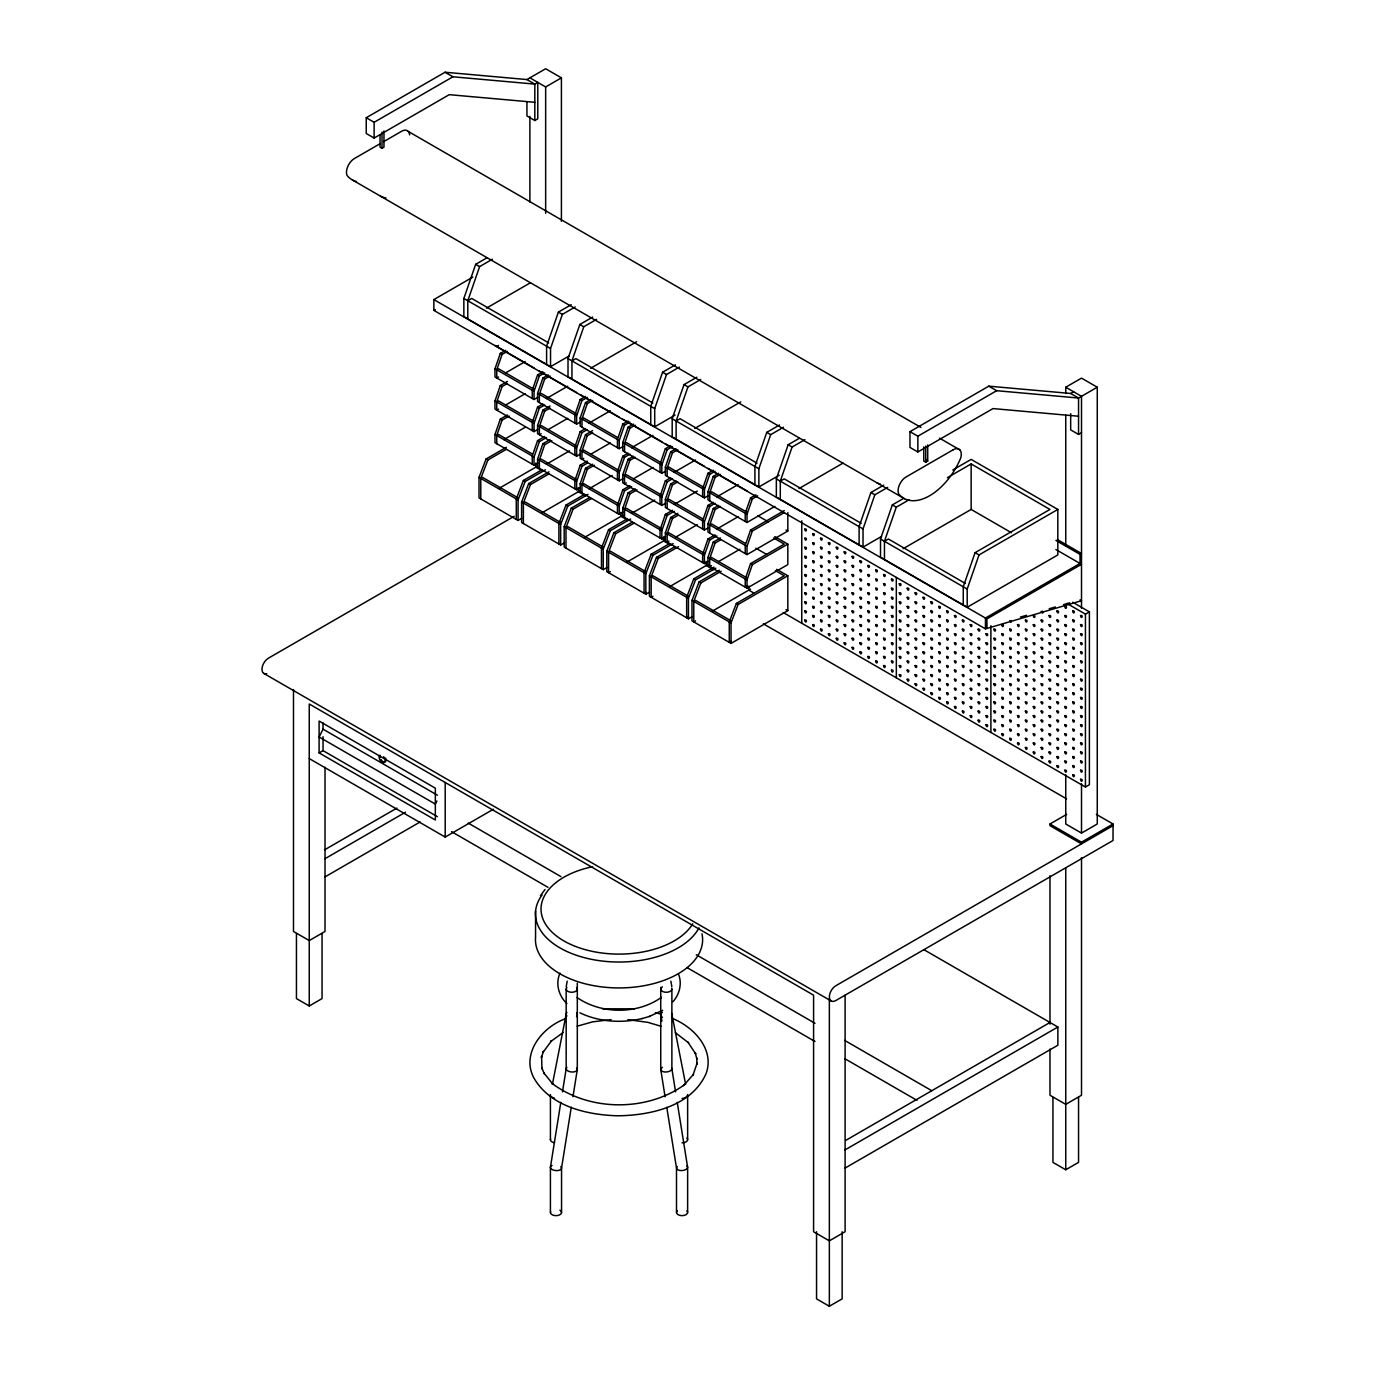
<?xml version="1.0" encoding="UTF-8"?>
<svg xmlns="http://www.w3.org/2000/svg" width="1375" height="1375" viewBox="0 0 1375 1375"><rect width="100%" height="100%" fill="white"/><g stroke="black" fill="none" stroke-linecap="round" stroke-linejoin="round"><path stroke-width="1.5" d="M566.191 986.717L567.205 981.131M560.811 1102.355L550.413 1167.358L550.413 1212.441M562.478 1091.87L566.173 1068.788L566.173 989.072M571.278 1107.236L561.55 1168.062L561.55 1212.441M572.962 1096.752L577.311 1069.492L577.311 983.159M552.423 1084.256L566.173 1014.2M560.003 973.139C555.259 983.383 558.645 996.016 566.878 1003.458M569.027 356.022L550.533 366.695L463.856 316.645L463.856 298.461L475.664 264.327L486.664 257.984M467.792 318.931L467.792 300.73L479.617 266.613L492.388 259.222M537.745 397.375L534.033 399.523L494.983 376.973L494.983 368.775L500.311 353.409L505.639 350.333M498.541 376.973L496.753 378.005L496.753 369.806L502.081 354.423L507.409 351.364M537.745 429.516L534.033 431.647L494.983 409.114L494.983 400.916L500.311 385.533L507.409 381.442M498.541 409.114L496.753 410.128L496.753 401.93L502.081 386.564L507.409 383.488M537.745 463.083L534.033 465.214L494.983 442.681L494.983 434.483L500.311 419.117L507.409 415.009M496.753 443.695L496.753 435.497L502.081 420.131L509.18 416.041M571.192 304.717L558.405 312.108L546.597 346.225L546.597 364.427M532.263 398.492L532.263 390.294L537.573 374.928L542.902 371.852M534.033 399.523L534.033 391.325L539.361 375.942L544.672 372.866M550.533 366.695L550.533 348.494L562.358 314.377L575.18 306.969M580.336 421.97L576.623 424.102L537.573 401.569L537.573 393.37L542.902 378.005L548.23 374.928M539.361 402.583L539.361 394.384L544.672 379.019L550 375.942M542.902 403.992L537.573 407.052L532.263 422.434L532.263 430.633L534.033 429.602M534.033 431.647L534.033 423.448L539.361 408.083L544.672 405.006M580.336 454.094L576.623 456.242L537.573 433.692L537.573 425.511L542.902 410.128L550 406.038M541.131 433.692L539.361 434.723L539.361 426.525L544.672 411.159L550 408.083M544.672 436.528L537.573 440.619L532.263 456.002L532.263 464.2M675.039 415.095L654.706 426.834L568.013 376.802L568.013 358.6L579.837 324.466L592.659 317.058M534.033 465.214L534.033 457.016L539.361 441.65L546.459 437.559M580.336 487.678L576.623 489.809L537.573 467.277L537.573 459.078L542.902 443.695L550 439.605M571.948 379.07L571.948 360.869L583.773 326.752L596.561 319.361M539.361 468.291L539.361 460.092L544.672 444.727L551.788 440.619M574.853 423.087L574.853 414.889L580.181 399.523L585.509 396.447M576.623 424.102L576.623 415.903L581.952 400.537L587.28 397.461M622.927 446.566L619.214 448.697L580.181 426.164L580.181 417.966L585.509 402.583L590.82 399.523M581.952 427.178L581.952 418.98L587.28 403.614L592.608 400.537M585.509 428.57L580.181 431.647L574.853 447.012L574.853 455.211L576.623 454.197M576.623 456.242L576.623 448.044L581.952 432.678L587.28 429.602M622.927 478.689L619.214 480.837L580.181 458.287L580.181 450.089L585.509 434.723L592.608 430.633M583.722 458.287L581.952 459.319L581.952 451.12L587.28 435.755L592.608 432.678M587.28 461.123L580.181 465.214L574.853 480.597L574.853 488.795M576.623 489.809L576.623 481.611L581.952 466.245L587.28 463.169M622.927 512.256L619.214 514.405L580.181 491.855L580.181 483.656L585.509 468.291L592.608 464.2M581.952 492.886L581.952 484.688L587.28 469.322L594.378 465.214M628.1 421.042L622.772 424.102L617.444 439.484L617.444 447.683M619.214 448.697L619.214 440.498L624.542 425.133L629.87 422.056M665.534 471.144L661.822 473.292L622.772 450.742L622.772 442.561L628.1 427.178L633.428 424.102M624.542 451.773L624.542 443.575L629.87 428.209L635.198 425.133M628.1 453.166L622.772 456.242L617.444 471.608L617.444 479.806L619.214 478.792M619.214 480.837L619.214 472.639L624.542 457.273L629.87 454.197M665.534 503.284L661.822 505.433L622.772 482.883L622.772 474.684L628.1 459.319L633.428 456.242M626.33 482.883L624.542 483.914L624.542 475.716L629.87 460.35L635.198 457.273M675.366 364.856L662.578 372.247L650.753 406.364L650.753 424.566M629.87 485.719L622.772 489.809L617.444 505.175L617.444 513.373M619.214 514.405L619.214 506.206L624.542 490.841L631.641 486.733M654.706 426.834L654.706 408.633L666.514 374.516L679.353 367.108M665.534 536.852L661.822 539L622.772 516.45L622.772 508.252L628.1 492.886L635.198 488.795M624.542 517.481L624.542 509.283L629.87 493.917L636.969 489.809M779.212 475.234L758.862 486.973L672.186 436.941L672.186 418.739L684.011 384.605L696.833 377.214M670.691 445.62L665.362 448.697L660.052 464.062L660.052 472.261M676.122 439.209L676.122 421.008L687.947 386.891L700.717 379.5M661.822 473.292L661.822 465.094L667.15 449.728L672.461 446.652M708.125 495.739L704.412 497.887L665.362 475.337L665.362 467.139L670.691 451.773L676.019 448.697M667.15 476.369L667.15 468.17L672.461 452.805L677.789 449.728M670.691 477.761L665.362 480.837L660.052 496.203L660.052 504.402M661.822 505.433L661.822 497.234L667.15 481.852L672.461 478.792M708.125 527.88L704.412 530.028L665.362 507.478L665.362 499.28L670.691 483.914L676.019 480.837M667.15 508.509L667.15 500.311L672.461 484.928L677.789 481.852M672.461 510.297L665.362 514.405L660.052 529.77L660.052 537.969M661.822 539L661.822 530.802L667.15 515.436L674.248 511.328M708.125 561.447L704.412 563.595L665.362 541.045L665.362 532.847L670.691 517.481L677.789 513.373M668.92 541.045L667.15 542.077L667.15 533.878L672.461 518.495L677.789 515.436M713.281 470.216L707.97 473.292L702.642 488.658L702.642 496.856M704.412 497.887L704.412 489.689L709.741 474.323L715.069 471.247M774.847 506.412L747.003 522.483L707.97 499.933L707.97 491.734L713.281 476.369L718.609 473.292M709.741 500.964L709.741 492.766L715.069 477.4L720.38 474.323M713.281 502.356L707.97 505.433L702.642 520.798L702.642 528.997M704.412 530.028L704.412 521.83L709.741 506.447L715.069 503.37M787.823 512.6L787.823 531.042L747.003 554.606L707.97 532.073L707.97 523.875L713.281 508.509L718.609 505.433M709.741 533.088L709.741 524.889L715.069 509.523L720.38 506.447M715.069 534.892L707.97 539L702.642 554.366L702.642 562.564L704.412 561.533M704.412 563.595L704.412 555.397L709.741 540.014L716.839 535.923M774.812 536.611L787.823 544.122L787.823 564.609L747.003 588.173L707.97 565.641L707.97 557.442L713.281 542.077L720.38 537.969M711.511 565.641L709.741 566.655L709.741 558.473L715.069 543.091L720.38 540.014M779.522 424.995L766.752 432.386L754.927 466.503L754.927 484.705M758.862 486.973L758.862 468.772L770.688 434.655L783.509 427.247M755.889 494.811L750.561 497.887L745.233 513.253L745.233 521.452M747.003 522.483L747.003 514.284L752.331 498.902L757.659 495.842M784.283 510.555L750.561 530.028L745.233 545.394L745.233 553.592M747.003 554.606L747.003 546.408L752.331 531.042L784.283 512.6M881.53 536.439L863.036 547.112L776.342 497.08L776.342 478.878L788.167 444.744L799.167 438.402M773.627 537.969L784.283 544.122L750.561 563.595L745.233 578.961L745.233 587.159L747.003 586.128M780.295 499.348L780.295 481.147L792.103 447.03L804.891 439.656M747.003 588.173L747.003 579.992L752.331 564.609L787.823 544.122M883.695 485.152L870.908 492.525L859.1 526.642L859.1 544.844M863.036 547.112L863.036 528.928L874.844 494.794L887.683 487.386M952.806 469.975L971.145 459.405L1057.822 509.437L1057.822 554.933L967.192 607.252L880.516 557.219L880.516 539.017L892.341 504.9L903.323 498.541M884.452 559.487L884.452 541.286L896.277 507.169L909.064 499.795M947.409 477.658L971.145 463.942L1049.933 509.437L975.081 552.664L963.256 586.781L963.256 604.983M967.192 607.252L967.192 589.067L979.017 554.933L1057.822 509.437M521.727 518.323L518.066 520.438L479.016 497.887L479.016 477.4L486.114 458.958L506.361 447.27M480.786 498.919L480.786 478.431L487.884 459.972L506.309 449.333M516.278 519.406L516.278 498.919L523.377 480.477L541.819 469.838M518.066 520.438L518.066 499.95L525.164 481.491L545.411 469.803M564.317 542.919L560.656 545.033L521.606 522.483L521.606 501.995L528.705 483.553L548.952 471.866M523.377 523.514L523.377 503.009L530.475 484.567L548.917 473.928M558.886 544.002L558.886 523.514L565.984 505.072L584.409 494.433M560.656 545.033L560.656 524.528L567.755 506.086L588.002 494.398M606.908 567.514L603.247 569.628L564.197 547.078L564.197 526.591L571.295 508.148L589.703 497.509M565.984 548.109L565.984 527.605L573.083 509.163L591.508 498.523M601.477 568.597L601.477 548.109L608.575 529.65L627 519.011M603.247 569.628L603.247 549.123L610.345 530.681L630.592 518.994M649.516 592.092L645.837 594.206L606.805 571.673L606.805 551.169L613.903 532.727L632.311 522.105M610.345 571.673L608.575 572.688L608.575 552.2L615.673 533.758L634.098 523.119M645.837 592.161L644.067 593.192L644.067 572.688L651.166 554.245L669.608 543.606M645.837 594.206L645.837 573.719L652.936 555.277L673.183 543.589M692.106 616.688L688.445 618.802L649.395 596.269L649.395 575.764L656.494 557.322L674.902 546.7M652.936 596.269L651.166 597.283L651.166 576.795L658.264 558.353L678.545 546.648M688.445 616.756L686.658 617.788L686.658 597.283L693.773 578.841L714.038 567.136M688.445 618.802L688.445 598.314L695.544 579.872L715.791 568.184M776.669 569.336L787.823 575.764L787.823 610.603L731.036 643.397L691.986 620.864L691.986 600.359L699.084 581.917L719.331 570.23M695.544 620.864L693.773 621.878L693.773 601.391L700.872 582.948L721.136 571.244M731.036 641.352L729.266 642.366L729.266 621.878L736.364 603.436L784.283 575.764L775.414 570.642M731.036 643.397L731.036 622.909L738.134 604.467L787.823 575.764M323.039 722.941L323.039 729.18L319.103 736.983L435.342 804.083L436.906 800.972M540.461 895.658L544.998 889.505M672.977 1001.705C679.491 994.383 682.292 983.623 678.562 974.325M660.722 997.975L661.444 997.305C638.034 1014.2 601.906 1014.75 577.053 997.545M563.2 1032.487L550.756 1041.511L551.513 1040.789L542.953 1052.442L543.486 1051.394L541.406 1057.564L541.595 1056.361L541.973 1068.908L541.784 1067.705L544.242 1073.841L543.709 1072.792L552.973 1084.273L552.234 1083.569C590.15 1111.859 647.127 1111.481 684.269 1084.892L683.547 1085.58L693.498 1074.305L692.966 1075.336L697.125 1062.995L696.936 1064.216L696.73 1057.925L696.919 1059.145L695.217 1052.923L695.767 1053.989L687.913 1042.164L688.686 1042.886L675.348 1032.677M534.823 102.3L449.264 94.669L374.12 138.05L366.248 133.495L366.248 117.734L445.053 72.239L526.934 79.561L534.823 84.098L537.78 82.397L537.78 118.8L534.823 120.502L526.934 115.947L526.934 101.802M366.248 117.734L374.12 122.289L452.925 76.794L534.823 84.098L534.823 120.502M379.878 143.825L354.423 158.52A11.258 6.497 -60 0 0 347.05 175.433A51.906 29.958 -60 0 0 356.469 181.603M383.522 141.728L401.706 131.227A11.258 6.497 -60 0 1 409.63 134.888M380.033 135.008L380.033 147.142L382.009 148.277L383.969 147.142L383.969 130.969M526.934 79.561L545.652 68.75L561.413 77.842L561.413 221.289M529.891 77.842L545.652 86.952L561.413 77.842M1080.028 599.861L1081.506 600.72L985.462 628.873L433.864 310.389L433.864 299.595L472.794 277.114M433.864 310.389L435.342 309.547M467.792 300.73L471.728 298.461L548.694 342.891M486.441 308.155L530.561 282.683M496.753 346.431L498.541 345.417M496.753 369.806L498.541 368.775L534.033 389.262L532.263 390.294M505.639 372.883L525.164 361.608M496.753 401.93L498.541 400.916L534.033 421.403M571.948 360.869L575.902 358.6L652.867 403.03M505.639 405.006L525.164 393.731M539.361 394.384L541.131 393.37L576.623 413.858L574.853 414.889M590.614 368.294L636.573 341.756M546.459 398.492L567.755 386.203M496.753 435.497L498.541 434.483L532.263 453.956M503.852 439.605L525.164 427.298M539.361 426.525L541.131 425.511L576.623 445.998M548.23 429.602L567.755 418.327M581.952 418.98L583.722 417.966L617.444 437.422M480.786 478.431L482.556 477.4L518.066 497.887L516.278 498.919M589.05 423.087L610.345 410.781M539.361 460.092L541.131 459.078L576.623 479.566M499.091 488.348L537.573 466.125M546.459 464.2L569.525 450.88M581.952 451.12L583.722 450.089L619.214 470.594M590.82 454.197L610.345 442.922M624.542 443.575L626.33 442.561L661.822 463.048M523.377 503.009L525.164 501.995L560.656 522.483L558.886 523.514M676.122 421.008L680.058 418.739L757.041 463.169M631.641 447.683L652.936 435.377M514.233 516.261L268.366 658.212A9.058 5.225 -60 0 0 262.023 668.302A9.058 5.225 -60 0 0 266.716 673.698M581.952 484.688L583.722 483.656L619.214 504.161M541.681 512.944L580.181 490.72M589.05 488.795L612.116 475.475M694.77 428.433L740.747 401.895M624.542 475.716L626.33 474.684L661.822 495.189M633.428 478.792L652.936 467.517M667.15 468.17L668.92 467.139L704.412 487.644M565.984 527.605L567.755 526.591L603.247 547.078L601.477 548.109M674.248 472.261L695.544 459.972M624.542 509.283L626.33 508.252L661.822 528.756M584.272 537.539L622.772 515.316M631.641 513.373L654.723 500.053M667.15 500.311L668.92 499.28L702.642 518.753M674.248 504.402L697.314 491.081M709.741 492.766L711.511 491.734L747.003 512.239M608.575 552.2L610.345 551.169L645.837 571.673L644.067 572.688M716.839 496.856L738.134 484.567M667.15 533.878L668.92 532.847L704.412 553.334M626.88 562.134L665.362 539.911M676.019 536.955L697.314 524.648M780.295 481.147L784.231 478.878L861.197 523.308M709.741 524.889L711.511 523.875L745.233 543.348M319.103 752.898L435.342 820.016L435.342 788.167L319.103 721.05L319.103 752.898L323.039 750.63L437.422 816.664M716.839 528.997L738.134 516.708M798.944 488.589L843.064 463.1M651.166 576.795L652.936 575.764L688.445 596.269L686.658 597.283M1078.55 416.23L993.008 408.581L917.864 451.962L909.975 447.425L909.975 431.664L988.78 386.169L1070.678 393.473L1078.55 398.028L1097.267 387.217L1097.267 823.986L1081.506 833.095L1065.745 823.986L1065.745 774.744M909.975 431.664L917.864 436.202L996.669 390.706L1078.55 398.028L1078.55 434.431L1081.506 432.712M709.741 558.473L711.511 557.442L747.003 577.93M669.47 586.73L707.97 564.506M718.609 561.533L739.905 549.244M923.777 446.909L923.777 461.072L925.736 462.206L927.712 461.072L927.712 444.898M693.773 601.391L695.544 600.359L731.036 620.847L729.266 621.878M1065.745 393.645L1065.745 387.217L1081.506 378.125L1097.267 387.217M1070.678 393.473L1073.634 391.772M712.061 611.308L750.561 589.084M324.552 849.853L396.859 808.105M325.016 858.688L405.505 812.212M884.452 541.286L888.388 539.017L965.37 583.447M325.016 876.889L420.131 821.958M903.1 548.728L971.145 509.437L1011.45 532.727M309.255 758.587L445.191 837.066L493.384 809.239M1055.88 540.427L1080.028 554.366L1081.506 553.506L1057.358 539.567M296.45 933.573L296.45 998.577L309.255 1005.984L322.059 998.577L322.059 933.573M433.864 299.595L985.462 618.062L1080.028 563.458L1080.028 554.366M1081.506 564.317L986.941 618.905L986.941 628.014M1066.914 603.436L1085.442 614.144L1089.395 611.858L1089.395 784.747L1085.442 787.016L783.217 612.528M1049.984 823.986L1081.506 842.188L1081.506 843.889L1049.984 825.688L1049.984 823.986L1066.673 814.361M1081.506 842.188L1113.028 823.986L1113.028 840.486L835.742 1000.57A9.058 5.225 -60 0 1 829.348 996.875A9.058 5.225 -60 0 1 835.742 985.789L1113.028 825.688M845.814 1140.356L1049.984 1022.467M844.645 1150.119L1057.873 1027.022L1057.873 1045.223L844.645 1168.32M816.544 1231.742L816.544 1298.859L829.348 1306.25L842.153 1298.859L842.153 1231.742M1052.941 1097.353L1052.941 1162.373L1065.745 1169.764L1078.55 1162.373L1078.55 1097.353M662.664 1010.298L649.155 1016.52M565.022 1018.909C542.266 1027.142 520.798 1053.662 533.947 1078.086C550.481 1106.6 586.902 1114.85 617.512 1115.795C650.409 1115.452 692.141 1106.411 706.355 1072.878C714.587 1048.523 692.845 1026.266 671.705 1018.17M577.156 1026.197L592.728 1021.831L611.067 1019.614M579.889 1012.808C599.156 1022.02 621.689 1023.447 642.331 1018.514M641.884 1018.652L649.756 1016.331M1020.422 617.066L1026.592 615.295M1049.194 608.764L1055.364 606.977M1063.58 604.605L1069.75 602.834M602.542 1008.82L634.494 1008.82M627.928 1019.631L647.986 1022.381L661.358 1026.369M655.445 1012.688L660.894 1014.166M1065.745 387.217L1081.506 396.327L1081.506 608.283M1078.55 434.431L1070.678 429.877L1070.678 413.703M445.053 72.239L452.925 76.794M988.78 386.169L996.669 390.706M408.306 131.467L920.923 427.419M939.486 438.144L959.922 449.934M925.736 459.938L927.712 461.072M1055.88 549.519L1080.028 563.458M352.911 180.245L904.527 498.73M1072.706 602.233L1089.395 611.858M475.664 264.327L479.617 266.613M558.405 312.108L562.358 314.377M579.837 324.466L583.773 326.752M662.578 372.247L666.514 374.516M684.011 384.605L687.947 386.891M766.752 432.386L770.688 434.655M788.167 444.744L792.103 447.03M870.908 492.525L874.844 494.794M892.341 504.9L896.277 507.169M975.081 552.664L979.017 554.933M463.856 298.461L550.533 348.494M568.013 358.6L654.706 408.633M672.186 418.739L758.862 468.772M776.342 478.878L863.036 528.928M880.516 539.017L967.192 589.067M494.983 345.417L534.033 367.95M539.361 371.027L576.623 392.545M580.181 394.591L619.214 417.141M622.772 419.186L661.822 441.736M665.362 443.781L704.412 466.331M707.97 468.377L747.003 490.909M500.311 353.409L502.081 354.423M537.573 374.928L539.361 375.942M542.902 378.005L544.672 379.019M580.181 399.523L581.952 400.537M585.509 402.583L587.28 403.614M622.772 424.102L624.542 425.133M628.1 427.178L629.87 428.209M665.362 448.697L667.15 449.728M670.691 451.773L672.461 452.805M707.97 473.292L709.741 474.323M713.281 476.369L715.069 477.4M750.561 497.887L752.331 498.902M786.053 530.028L787.823 531.042M757.659 515.677L768.316 521.83M494.983 368.775L534.033 391.325M537.573 393.37L576.623 415.903M580.181 417.966L619.214 440.498M622.772 442.561L661.822 465.094M665.362 467.139L704.412 489.689M707.97 491.734L747.003 514.284M500.311 385.533L502.081 386.564M537.573 407.052L539.361 408.083M542.902 410.128L544.672 411.159M580.181 431.647L581.952 432.678M585.509 434.723L587.28 435.755M622.772 456.242L624.542 457.273M628.1 459.319L629.87 460.35M665.362 480.837L667.15 481.852M670.691 483.914L672.461 484.928M707.97 505.433L709.741 506.447M713.281 508.509L715.069 509.523M750.561 530.028L752.331 531.042M755.889 548.212L766.528 554.366M494.983 400.916L534.033 423.448M537.573 425.511L576.623 448.044M580.181 450.089L619.214 472.639M622.772 474.684L661.822 497.234M665.362 499.28L704.412 521.83M707.97 523.875L747.003 546.408M500.311 419.117L502.081 420.131M537.573 440.619L539.361 441.65M542.902 443.695L544.672 444.727M580.181 465.214L581.952 466.245M585.509 468.291L587.28 469.322M622.772 489.809L624.542 490.841M628.1 492.886L629.87 493.917M665.362 514.405L667.15 515.436M670.691 517.481L672.461 518.495M707.97 539L709.741 540.014M713.281 542.077L715.069 543.091M750.561 563.595L752.331 564.609M494.983 434.483L534.033 457.016M537.573 459.078L576.623 481.611M580.181 483.656L619.214 506.206M622.772 508.252L661.822 530.802M665.362 532.847L704.412 555.397M707.97 557.442L747.003 579.992M786.053 609.589L787.823 610.603M542.902 471.247L535.803 467.156L535.803 463.048M585.509 495.842L578.394 491.752L578.394 487.644M628.1 520.438L621.002 516.33L621.002 512.239M670.691 545.033L663.592 540.925L663.592 536.834M713.281 569.628L706.183 565.52L706.183 561.43M754.102 593.192L748.791 590.116L748.791 586.008M486.114 458.958L487.884 459.972M523.377 480.477L525.164 481.491M528.705 483.553L530.475 484.567M565.984 505.072L567.755 506.086M571.295 508.148L573.083 509.163M608.575 529.65L610.345 530.681M613.903 532.727L615.673 533.758M651.166 554.245L652.936 555.277M656.494 557.322L658.264 558.353M693.773 578.841L695.544 579.872M699.084 581.917L700.872 582.948M736.364 603.436L738.134 604.467M1096.339 814.361L1113.028 823.986M763.297 623.786L1066.519 798.841M479.016 477.4L518.066 499.95M521.606 501.995L560.656 524.528M564.197 526.591L603.247 549.123M606.805 551.169L645.837 573.719M649.395 575.764L688.445 598.314M691.986 600.359L731.036 622.909M923.914 949.678L1057.873 1027.022M263.845 673.441L831.222 1001.017M323.039 729.18L437.422 795.214M468.239 823.092L560.948 876.614M696.3 954.766L814.98 1023.275M844.645 1040.394L931.786 1090.719M451.55 831.652L547.972 887.322M687.036 967.605L814.98 1041.477M844.645 1058.595L916.953 1100.344M1042.594 611.153L1042.594 613.13L1041.116 611.291M1011.278 620.555L1011.089 622.222L1009.628 620.709M670.845 981.131L671.859 986.717M671.877 1014.2L685.627 1084.256M660.739 1014.888L661.942 1021.075M675.572 1091.87L671.877 1068.788L671.877 989.072M677.239 1102.355L687.637 1167.358L687.637 1212.441M665.087 1096.752L660.739 1069.492L660.739 987.388M666.772 1107.236L676.5 1168.062L676.5 1212.441M1085.442 614.144L1085.442 787.016M1081.506 783.836L1081.506 833.095M1081.506 857.605L1081.506 1095.256L1065.745 1104.366L1049.984 1095.256L1049.984 1049.073M1065.745 415.061L1065.745 545.652M1065.745 867.78L1065.745 1169.764M1049.984 875.703L1049.984 1024.169M990.894 625.711L990.894 732.428M985.462 618.062L985.462 628.873M971.145 463.942L971.145 509.437M925.736 446.033L925.736 462.206M917.864 436.202L917.864 451.962M896.328 577.517L896.328 677.841M845.109 995.173L845.109 1231.742L829.348 1240.852L813.587 1231.742L813.587 995.173L309.255 704L309.255 1005.984M829.348 998.92L829.348 1306.25M801.763 520.781L801.763 623.236M687.637 1094.569L687.637 1139.652M550.413 1094.569L550.413 1139.652M545.652 86.952L545.652 213.262M535.562 911.247L535.562 937.148A83.583 48.262 0 0 0 621.947 987.903A83.583 48.262 0 0 0 701.989 933.797M529.891 116.394L529.891 202.022M445.191 782.478L445.191 837.066M382.009 132.103L382.009 148.277M374.12 122.289L374.12 138.05M325.016 767.216L325.016 931.477L309.255 940.569L293.494 931.477L293.494 689.545M323.039 736.691L323.039 750.63M385.962 197.931A51.906 29.958 -60 0 1 380.497 196.178M880.498 484.155A51.906 29.958 -60 0 1 876.941 482.797M671.688 1013.289A5.586 3.558 -5.6 0 1 671.705 1015.128M662.372 1017.294A5.586 3.558 -5.6 0 1 662.355 1012.258M687.448 1095.497A5.586 3.558 -5.6 0 1 682.069 1098.47M686.898 1138.036A5.569 3.214 0 0 1 682.069 1142.866M576.555 1068.014A5.586 2.87 5.1 0 1 571.759 1072.019A5.586 2.87 5.1 0 1 566.912 1067.395M554.538 1098.264A5.586 3.558 5.6 0 1 551.152 1096.408M554.538 1142.763A5.569 3.214 0 0 1 550.602 1138.809M576.589 1013.066A5.586 3.558 5.6 0 1 576.555 1016.623M566.912 1016.022A5.586 3.558 5.6 0 1 566.93 1012.464M576.572 987.508A5.569 3.197 0.2 0 1 571.742 992.286A5.569 3.197 0.2 0 1 566.912 987.473M560.794 1166.584A5.586 2.87 5.1 0 1 559.195 1170.263A5.586 2.87 5.1 0 1 551.719 1169.283A5.586 2.87 5.1 0 1 552.028 1165.433M671.688 988.247A5.569 3.197 -0.2 0 1 664.864 992.183A5.569 3.197 -0.2 0 1 662.372 986.837M559.917 1210.172A5.569 3.214 0 0 1 557.425 1215.552A5.569 3.214 0 0 1 550.602 1211.616M671.705 1068.066A5.586 2.87 -5.1 0 1 664.847 1072.002A5.586 2.87 -5.1 0 1 662.372 1067.361M686.898 1165.966A5.586 2.87 -5.1 0 1 682.034 1170.572A5.586 2.87 -5.1 0 1 677.256 1166.584M686.898 1210.842A5.569 3.214 0 0 1 682.069 1215.655A5.569 3.214 0 0 1 677.239 1210.842M692.777 923.725A77.997 45.031 0 0 1 564.266 941.136A77.997 45.031 0 0 1 592.608 866.697M698.964 927.884A83.583 48.262 0 0 1 590.442 959.114A83.583 48.262 0 0 1 542.094 894.919M385.619 758.02A4.177 2.406 60 0 1 385.413 761.681A4.177 2.406 60 0 1 382.302 761.114M381.58 760.358A4.177 2.406 60 0 1 380.978 759.464M380.205 757.488A4.177 2.406 60 0 1 380.205 755.717M384.639 758.587A4.177 2.406 60 0 1 383.78 762.592A4.177 2.406 60 0 1 379.809 759.705A4.177 2.406 60 0 1 379.998 755.202M383.556 756.714A4.177 2.406 60 0 1 384.175 757.608M804.753 529.117C805.509 533.981 808.122 528.052 804.753 529.117M804.753 538.227C805.509 543.073 808.122 537.161 804.753 538.227M804.753 547.319C805.509 552.183 808.122 546.253 804.753 547.319M804.753 556.428C805.509 561.275 808.122 555.362 804.753 556.428M804.753 565.52C805.509 570.384 808.122 564.455 804.753 565.52M804.753 574.63C805.509 579.477 808.122 573.547 804.753 574.63M804.753 583.722C805.509 588.569 808.122 582.656 804.753 583.722M804.753 592.814C805.509 597.678 808.122 591.748 804.753 592.814M812.625 533.672C813.398 538.536 816.011 532.606 812.625 533.672M804.753 601.923C805.509 606.77 808.122 600.858 804.753 601.923M812.625 542.781C813.398 547.628 816.011 541.698 812.625 542.781M804.753 611.016C805.509 615.88 808.122 609.95 804.753 611.016M812.625 551.873C813.398 556.738 816.011 550.808 812.625 551.873M804.753 620.125C805.509 624.972 808.122 619.042 804.753 620.125M812.625 560.966C813.398 565.83 816.011 559.9 812.625 560.966M812.625 570.075C813.398 574.922 816.011 569.009 812.625 570.075M812.625 579.167C813.398 584.031 816.011 578.102 812.625 579.167M812.625 588.277C813.398 593.123 816.011 587.194 812.625 588.277M812.625 597.369C813.398 602.233 816.011 596.303 812.625 597.369M820.514 538.227C821.236 543.056 823.934 537.195 820.514 538.227M812.625 606.461C813.398 611.325 816.011 605.395 812.625 606.461M820.514 547.319C821.27 552.183 823.883 546.253 820.514 547.319M812.625 615.57C813.398 620.417 816.011 614.505 812.625 615.57M820.514 556.428C821.27 561.275 823.883 555.362 820.514 556.428M812.625 624.663C813.398 629.527 816.011 623.597 812.625 624.663M820.514 565.52C821.236 570.35 823.934 564.489 820.514 565.52M820.514 574.63C821.27 579.477 823.883 573.547 820.514 574.63M820.514 583.722C821.27 588.569 823.883 582.656 820.514 583.722M820.514 592.814C821.236 597.661 823.934 591.783 820.514 592.814M820.514 601.923C821.27 606.77 823.883 600.858 820.514 601.923M828.386 542.781C829.159 547.628 831.755 541.698 828.386 542.781M820.514 611.016C821.27 615.88 823.883 609.95 820.514 611.016M828.386 551.873C829.159 556.72 831.755 550.808 828.386 551.873M820.514 620.125C821.236 624.955 823.934 619.077 820.514 620.125M828.386 560.966C829.159 565.83 831.755 559.9 828.386 560.966M820.514 629.217C821.27 634.081 823.883 628.152 820.514 629.217M828.386 570.075C829.159 574.922 831.755 569.009 828.386 570.075M828.386 579.167C829.159 584.031 831.755 578.102 828.386 579.167M828.386 588.277C829.159 593.123 831.755 587.194 828.386 588.277M828.386 597.369C829.159 602.233 831.755 596.303 828.386 597.369M828.386 606.461C829.159 611.325 831.755 605.395 828.386 606.461M836.275 547.319C837.031 552.183 839.644 546.253 836.275 547.319M828.386 615.57C829.159 620.417 831.755 614.505 828.386 615.57M836.275 556.428C837.031 561.275 839.644 555.362 836.275 556.428M828.386 624.663C829.159 629.527 831.755 623.597 828.386 624.663M836.275 565.52C837.031 570.384 839.644 564.455 836.275 565.52M828.386 633.772C829.159 638.619 831.755 632.706 828.386 633.772M836.275 574.63C837.031 579.477 839.644 573.547 836.275 574.63M836.275 583.722C837.031 588.569 839.644 582.656 836.275 583.722M836.275 592.814C837.031 597.678 839.644 591.748 836.275 592.814M836.275 601.923C837.031 606.77 839.644 600.858 836.275 601.923M836.275 611.016C837.031 615.88 839.644 609.95 836.275 611.016M844.147 551.873C844.92 556.72 847.516 550.808 844.147 551.873M836.275 620.125C837.031 624.972 839.644 619.042 836.275 620.125M844.147 560.966C844.92 565.83 847.516 559.9 844.147 560.966M836.275 629.217C837.031 634.081 839.644 628.152 836.275 629.217M844.147 570.075C844.886 574.905 847.567 569.027 844.147 570.075M836.275 638.309C837.031 643.173 839.644 637.244 836.275 638.309M844.147 579.167C844.92 584.031 847.516 578.102 844.147 579.167M844.147 588.277C844.92 593.123 847.516 587.194 844.147 588.277M844.147 597.369C844.886 602.198 847.567 596.337 844.147 597.369M844.147 606.461C844.92 611.325 847.516 605.395 844.147 606.461M844.147 615.57C844.886 620.4 847.567 614.539 844.147 615.57M852.036 556.428C852.792 561.275 855.405 555.362 852.036 556.428M844.147 624.663C844.92 629.527 847.516 623.597 844.147 624.663M852.036 565.52C852.792 570.384 855.405 564.455 852.036 565.52M844.147 633.772C844.92 638.619 847.516 632.706 844.147 633.772M852.036 574.63C852.792 579.477 855.405 573.547 852.036 574.63M844.147 642.864C844.886 647.711 847.567 641.833 844.147 642.864M852.036 583.722C852.792 588.569 855.405 582.656 852.036 583.722M852.036 592.814C852.792 597.678 855.405 591.748 852.036 592.814M852.036 601.923C852.792 606.77 855.405 600.858 852.036 601.923M852.036 611.016C852.792 615.88 855.405 609.95 852.036 611.016M852.036 620.125C852.792 624.972 855.405 619.042 852.036 620.125M859.908 560.966C860.681 565.83 863.277 559.9 859.908 560.966M852.036 629.217C852.792 634.081 855.405 628.152 852.036 629.217M859.908 570.075C860.681 574.922 863.277 569.009 859.908 570.075M852.036 638.309C852.792 643.173 855.405 637.244 852.036 638.309M859.908 579.167C860.681 584.031 863.277 578.102 859.908 579.167M852.036 647.419C852.792 652.266 855.405 646.353 852.036 647.419M859.908 588.277C860.681 593.123 863.277 587.194 859.908 588.277M859.908 597.369C860.681 602.233 863.277 596.303 859.908 597.369M859.908 606.461C860.681 611.325 863.277 605.395 859.908 606.461M859.908 615.57C860.681 620.417 863.277 614.505 859.908 615.57M859.908 624.663C860.681 629.527 863.277 623.597 859.908 624.663M867.797 565.52C868.519 570.35 871.2 564.489 867.797 565.52M859.908 633.772C860.681 638.619 863.277 632.706 859.908 633.772M867.797 574.63C868.553 579.477 871.166 573.547 867.797 574.63M859.908 642.864C860.681 647.728 863.277 641.798 859.908 642.864M867.797 583.722C868.553 588.569 871.166 582.656 867.797 583.722M859.908 651.973C860.681 656.82 863.277 650.891 859.908 651.973M867.797 592.814C868.519 597.661 871.2 591.783 867.797 592.814M867.797 601.923C868.553 606.77 871.166 600.858 867.797 601.923M867.797 611.016C868.553 615.88 871.166 609.95 867.797 611.016M867.797 620.125C868.519 624.955 871.2 619.077 867.797 620.125M867.797 629.217C868.553 634.081 871.166 628.152 867.797 629.217M875.669 570.075C876.442 574.922 879.038 569.009 875.669 570.075M867.797 638.309C868.553 643.173 871.166 637.244 867.797 638.309M875.669 579.167C876.442 584.031 879.038 578.102 875.669 579.167M867.797 647.419C868.519 652.248 871.2 646.37 867.797 647.419M875.669 588.277C876.442 593.123 879.038 587.194 875.669 588.277M867.797 656.511C868.553 661.375 871.166 655.445 867.797 656.511M875.669 597.369C876.442 602.233 879.038 596.303 875.669 597.369M875.669 606.461C876.442 611.325 879.038 605.395 875.669 606.461M875.669 615.57C876.442 620.417 879.038 614.505 875.669 615.57M875.669 624.663C876.442 629.527 879.038 623.597 875.669 624.663M875.669 633.772C876.442 638.619 879.038 632.706 875.669 633.772M883.558 574.63C884.314 579.477 886.927 573.547 883.558 574.63M875.669 642.864C876.442 647.728 879.038 641.798 875.669 642.864M883.558 583.722C884.314 588.569 886.927 582.656 883.558 583.722M875.669 651.973C876.442 656.82 879.038 650.891 875.669 651.973M883.558 592.814C884.314 597.678 886.927 591.748 883.558 592.814M875.669 661.066C876.442 665.913 879.038 660 875.669 661.066M883.558 601.923C884.314 606.77 886.927 600.858 883.558 601.923M883.558 611.016C884.314 615.88 886.927 609.95 883.558 611.016M883.558 620.125C884.314 624.972 886.927 619.042 883.558 620.125M883.558 629.217C884.314 634.064 886.927 628.152 883.558 629.217M883.558 638.309C884.314 643.173 886.927 637.244 883.558 638.309M891.43 579.167C892.186 584.031 894.798 578.102 891.43 579.167M883.558 647.419C884.314 652.266 886.927 646.353 883.558 647.419M891.43 588.277C892.186 593.123 894.798 587.194 891.43 588.277M883.558 656.511C884.314 661.375 886.927 655.445 883.558 656.511M891.43 597.369C892.152 602.198 894.85 596.337 891.43 597.369M883.558 665.62C884.314 670.467 886.927 664.538 883.558 665.62M891.43 606.461C892.186 611.325 894.798 605.395 891.43 606.461M891.43 615.57C892.152 620.4 894.85 614.539 891.43 615.57M891.43 624.663C892.186 629.527 894.798 623.597 891.43 624.663M891.43 633.772C892.186 638.619 894.798 632.706 891.43 633.772M891.43 642.864C892.152 647.694 894.85 641.833 891.43 642.864M899.319 583.722C900.075 588.569 902.688 582.656 899.319 583.722M891.43 651.973C892.186 656.82 894.798 650.891 891.43 651.973M899.319 592.814C900.075 597.678 902.688 591.748 899.319 592.814M891.43 661.066C892.186 665.913 894.798 660 891.43 661.066M899.319 601.923C900.075 606.77 902.688 600.858 899.319 601.923M891.43 670.158C892.152 675.005 894.85 669.127 891.43 670.158M899.319 611.016C900.075 615.88 902.688 609.95 899.319 611.016M899.319 620.125C900.075 624.972 902.688 619.042 899.319 620.125M899.319 629.217C900.075 634.064 902.688 628.152 899.319 629.217M899.319 638.309C900.075 643.173 902.688 637.244 899.319 638.309M899.319 647.419C900.075 652.266 902.688 646.353 899.319 647.419M907.191 588.277C907.947 593.123 910.559 587.194 907.191 588.277M899.319 656.511C900.075 661.375 902.688 655.445 899.319 656.511M907.191 597.369C907.947 602.233 910.559 596.303 907.191 597.369M899.319 665.62C900.075 670.467 902.688 664.538 899.319 665.62M907.191 606.461C907.947 611.325 910.559 605.395 907.191 606.461M899.319 674.712C900.075 679.577 902.688 673.647 899.319 674.712M907.191 615.57C907.947 620.417 910.559 614.505 907.191 615.57M907.191 624.663C907.947 629.527 910.559 623.597 907.191 624.663M907.191 633.772C907.947 638.619 910.559 632.706 907.191 633.772M907.191 642.864C907.947 647.728 910.559 641.798 907.191 642.864M907.191 651.973C907.947 656.82 910.559 650.891 907.191 651.973M915.08 592.814C915.802 597.661 918.483 591.783 915.08 592.814M907.191 661.066C907.947 665.913 910.559 660 907.191 661.066M915.08 601.923C915.836 606.77 918.448 600.858 915.08 601.923M907.191 670.158C907.947 675.022 910.559 669.092 907.191 670.158M915.08 611.016C915.836 615.88 918.448 609.95 915.08 611.016M907.191 679.267C907.947 684.114 910.559 678.202 907.191 679.267M915.08 620.125C915.802 624.955 918.483 619.077 915.08 620.125M915.08 629.217C915.836 634.064 918.448 628.152 915.08 629.217M915.08 638.309C915.836 643.173 918.448 637.244 915.08 638.309M915.08 647.419C915.802 652.248 918.483 646.37 915.08 647.419M915.08 656.511C915.836 661.375 918.448 655.445 915.08 656.511M922.952 597.369C923.708 602.233 926.32 596.303 922.952 597.369M915.08 665.62C915.836 670.467 918.448 664.538 915.08 665.62M922.952 606.461C923.708 611.325 926.32 605.395 922.952 606.461M915.08 674.712C915.802 679.542 918.483 673.681 915.08 674.712M922.952 615.57C923.708 620.417 926.32 614.505 922.952 615.57M915.08 683.805C915.836 688.669 918.448 682.739 915.08 683.805M922.952 624.663C923.708 629.527 926.32 623.597 922.952 624.663M922.952 633.772C923.708 638.619 926.32 632.706 922.952 633.772M922.952 642.864C923.708 647.728 926.32 641.798 922.952 642.864M922.952 651.973C923.708 656.82 926.32 650.891 922.952 651.973M922.952 661.066C923.708 665.913 926.32 660 922.952 661.066M930.841 601.923C931.597 606.77 934.209 600.858 930.841 601.923M922.952 670.158C923.708 675.022 926.32 669.092 922.952 670.158M930.841 611.016C931.597 615.88 934.209 609.95 930.841 611.016M922.952 679.267C923.708 684.114 926.32 678.202 922.952 679.267M930.841 620.125C931.597 624.972 934.209 619.042 930.841 620.125M922.952 688.359C923.708 693.223 926.32 687.294 922.952 688.359M930.841 629.217C931.597 634.064 934.209 628.152 930.841 629.217M930.841 638.309C931.597 643.173 934.209 637.244 930.841 638.309M930.841 647.419C931.597 652.266 934.209 646.353 930.841 647.419M930.841 656.511C931.597 661.375 934.209 655.445 930.841 656.511M930.841 665.62C931.597 670.467 934.209 664.538 930.841 665.62M938.712 606.461C939.469 611.325 942.081 605.395 938.712 606.461M930.841 674.712C931.597 679.577 934.209 673.647 930.841 674.712M938.712 615.57C939.469 620.417 942.081 614.505 938.712 615.57M930.841 683.805C931.597 688.669 934.209 682.739 930.841 683.805M938.712 624.663C939.469 629.527 942.081 623.597 938.712 624.663M930.841 692.914C931.597 697.761 934.209 691.848 930.841 692.914M938.712 633.772C939.469 638.619 942.081 632.706 938.712 633.772M938.712 642.864C939.434 647.694 942.133 641.833 938.712 642.864M938.712 651.973C939.469 656.82 942.081 650.891 938.712 651.973M938.712 661.066C939.469 665.913 942.081 660 938.712 661.066M938.712 670.158C939.434 675.005 942.133 669.127 938.712 670.158M946.602 611.016C947.358 615.88 949.97 609.95 946.602 611.016M938.712 679.267C939.469 684.114 942.081 678.202 938.712 679.267M946.602 620.125C947.358 624.972 949.97 619.042 946.602 620.125M938.712 688.359C939.469 693.223 942.081 687.294 938.712 688.359M946.602 629.217C947.358 634.064 949.97 628.152 946.602 629.217M938.712 697.469C939.434 702.298 942.133 696.42 938.712 697.469M946.602 638.309C947.358 643.173 949.97 637.244 946.602 638.309M946.602 647.419C947.358 652.266 949.97 646.353 946.602 647.419M946.602 656.511C947.358 661.375 949.97 655.445 946.602 656.511M946.602 665.62C947.358 670.467 949.97 664.538 946.602 665.62M946.602 674.712C947.358 679.577 949.97 673.647 946.602 674.712M954.473 615.57C955.23 620.417 957.842 614.505 954.473 615.57M946.602 683.805C947.358 688.669 949.97 682.739 946.602 683.805M954.473 624.663C955.23 629.527 957.842 623.597 954.473 624.663M946.602 692.914C947.358 697.761 949.97 691.848 946.602 692.914M954.473 633.772C955.23 638.619 957.842 632.706 954.473 633.772M946.602 702.006C947.358 706.87 949.97 700.941 946.602 702.006M954.473 642.864C955.23 647.728 957.842 641.798 954.473 642.864M954.473 651.956C955.23 656.82 957.842 650.891 954.473 651.956M954.473 661.066C955.23 665.913 957.842 660 954.473 661.066M954.473 670.158C955.23 675.022 957.842 669.092 954.473 670.158M954.473 679.267C955.23 684.114 957.842 678.202 954.473 679.267M962.362 620.125C963.119 624.972 965.731 619.042 962.362 620.125M954.473 688.359C955.23 693.223 957.842 687.294 954.473 688.359M962.362 629.217C963.05 634.03 965.8 628.22 962.362 629.217M954.473 697.469C955.23 702.316 957.842 696.386 954.473 697.469M962.362 638.309C963.05 643.122 965.8 637.312 962.362 638.309M954.473 706.561C955.23 711.408 957.842 705.495 954.473 706.561M962.362 647.419C963.119 652.266 965.731 646.353 962.362 647.419M962.362 656.511C963.05 661.323 965.8 655.514 962.362 656.511M962.362 665.62C963.05 670.433 965.8 664.606 962.362 665.62M962.362 674.712C963.05 679.525 965.8 673.716 962.362 674.712M962.362 683.805C963.05 688.617 965.8 682.808 962.362 683.805M970.234 624.663C970.991 629.527 973.603 623.597 970.234 624.663M962.362 692.914C963.119 697.761 965.731 691.848 962.362 692.914M970.234 633.772C970.991 638.619 973.603 632.689 970.234 633.772M962.362 702.006C963.05 706.819 965.8 701.009 962.362 702.006M970.234 642.864C970.991 647.728 973.603 641.798 970.234 642.864M962.362 711.116C963.05 715.928 965.8 710.102 962.362 711.116M970.234 651.956C970.991 656.82 973.603 650.891 970.234 651.956M970.234 661.066C970.991 665.913 973.603 660 970.234 661.066M970.234 670.158C970.991 675.022 973.603 669.092 970.234 670.158M970.234 679.267C970.991 684.114 973.603 678.202 970.234 679.267M970.234 688.359C970.991 693.223 973.603 687.294 970.234 688.359M978.123 629.217C978.88 634.064 981.492 628.152 978.123 629.217M970.234 697.469C970.991 702.316 973.603 696.386 970.234 697.469M978.123 638.309C978.88 643.173 981.492 637.244 978.123 638.309M970.234 706.561C970.991 711.408 973.603 705.495 970.234 706.561M978.123 647.419C978.88 652.266 981.492 646.353 978.123 647.419M970.234 715.653C970.991 720.517 973.603 714.587 970.234 715.653M978.123 656.511C978.88 661.375 981.492 655.445 978.123 656.511M978.123 665.62C978.88 670.467 981.492 664.538 978.123 665.62M978.123 674.712C978.88 679.577 981.492 673.647 978.123 674.712M978.123 683.805C978.88 688.669 981.492 682.739 978.123 683.805M978.123 692.914C978.88 697.761 981.492 691.848 978.123 692.914M985.995 633.772C986.7 638.584 989.45 632.758 985.995 633.772M978.123 702.006C978.88 706.87 981.492 700.941 978.123 702.006M985.995 642.864C986.752 647.728 989.364 641.798 985.995 642.864M978.123 711.116C978.88 715.962 981.492 710.05 978.123 711.116M985.995 651.956C986.7 656.769 989.45 650.959 985.995 651.956M978.123 720.208C978.88 725.072 981.492 719.142 978.123 720.208M985.995 661.066C986.7 665.878 989.45 660.069 985.995 661.066M985.995 670.158C986.752 675.022 989.364 669.092 985.995 670.158M985.995 679.267C986.7 684.08 989.45 678.253 985.995 679.267M985.995 688.359C986.7 693.172 989.45 687.363 985.995 688.359M993.884 629.217C994.641 634.064 997.253 628.152 993.884 629.217M985.995 697.469C986.752 702.316 989.364 696.386 985.995 697.469M993.884 638.309C994.641 643.173 997.253 637.244 993.884 638.309M985.995 706.561C986.7 711.373 989.45 705.564 985.995 706.561M993.884 647.419C994.606 652.248 997.288 646.37 993.884 647.419M985.995 715.653C986.7 720.466 989.45 714.656 985.995 715.653M993.884 656.511C994.641 661.375 997.253 655.445 993.884 656.511M985.995 724.763C986.752 729.609 989.364 723.697 985.995 724.763M993.884 665.62C994.641 670.467 997.253 664.538 993.884 665.62M993.884 674.712C994.606 679.542 997.288 673.681 993.884 674.712M993.884 683.805C994.641 688.669 997.253 682.739 993.884 683.805M1001.756 624.663C1002.512 629.527 1005.125 623.597 1001.756 624.663M993.884 692.914C994.641 697.761 997.253 691.848 993.884 692.914M1001.756 633.772C1002.512 638.619 1005.125 632.689 1001.756 633.772M993.884 702.006C994.641 706.87 997.253 700.941 993.884 702.006M1001.756 642.864C1002.512 647.728 1005.125 641.798 1001.756 642.864M993.884 711.116C994.641 715.962 997.253 710.05 993.884 711.116M1001.756 651.956C1002.512 656.82 1005.125 650.891 1001.756 651.956M993.884 720.208C994.606 725.037 997.288 719.177 993.884 720.208M1001.756 661.066C1002.512 665.913 1005.125 660 1001.756 661.066M993.884 729.3C994.641 734.164 997.253 728.234 993.884 729.3M1001.756 670.158C1002.512 675.022 1005.125 669.092 1001.756 670.158M1001.756 679.267C1002.512 684.114 1005.125 678.202 1001.756 679.267M1001.756 688.359C1002.512 693.223 1005.125 687.294 1001.756 688.359M1009.628 629.217C1010.402 634.064 1013.014 628.152 1009.628 629.217M1001.756 697.469C1002.512 702.316 1005.125 696.386 1001.756 697.469M1009.628 638.309C1010.402 643.173 1013.014 637.244 1009.628 638.309M1001.756 706.561C1002.512 711.408 1005.125 705.495 1001.756 706.561M1009.628 647.419C1010.402 652.266 1013.014 646.353 1009.628 647.419M1001.756 715.653C1002.512 720.517 1005.125 714.587 1001.756 715.653M1009.628 656.511C1010.402 661.375 1013.014 655.445 1009.628 656.511M1001.756 724.763C1002.512 729.609 1005.125 723.697 1001.756 724.763M1009.628 665.62C1010.402 670.467 1013.014 664.538 1009.628 665.62M1001.756 733.855C1002.512 738.719 1005.125 732.789 1001.756 733.855M1009.628 674.712C1010.402 679.577 1013.014 673.647 1009.628 674.712M1009.628 683.805C1010.402 688.669 1013.014 682.739 1009.628 683.805M1017.517 624.663C1018.273 629.527 1020.886 623.597 1017.517 624.663M1009.628 692.914C1010.402 697.761 1013.014 691.848 1009.628 692.914M1017.517 633.772C1018.273 638.619 1020.886 632.689 1017.517 633.772M1009.628 702.006C1010.402 706.87 1013.014 700.941 1009.628 702.006M1017.517 642.864C1018.239 647.694 1020.938 641.833 1017.517 642.864M1009.628 711.116C1010.402 715.962 1013.014 710.033 1009.628 711.116M1017.517 651.956C1018.273 656.82 1020.886 650.891 1017.517 651.956M1009.628 720.208C1010.402 725.072 1013.014 719.142 1009.628 720.208M1017.517 661.066C1018.273 665.913 1020.886 660 1017.517 661.066M1009.628 729.3C1010.402 734.164 1013.014 728.234 1009.628 729.3M1017.517 670.158C1018.239 675.005 1020.938 669.127 1017.517 670.158M1009.628 738.409C1010.402 743.256 1013.014 737.344 1009.628 738.409M1017.517 679.267C1018.273 684.114 1020.886 678.202 1017.517 679.267M1025.389 620.125C1026.162 624.972 1028.775 619.042 1025.389 620.125M1017.517 688.359C1018.273 693.223 1020.886 687.294 1017.517 688.359M1025.389 629.217C1026.162 634.064 1028.775 628.152 1025.389 629.217M1017.517 697.469C1018.239 702.298 1020.938 696.42 1017.517 697.469M1025.389 638.309C1026.162 643.173 1028.775 637.244 1025.389 638.309M1017.517 706.561C1018.273 711.408 1020.886 705.495 1017.517 706.561M1025.389 647.419C1026.162 652.266 1028.775 646.353 1025.389 647.419M1017.517 715.653C1018.273 720.517 1020.886 714.587 1017.517 715.653M1025.389 656.511C1026.162 661.375 1028.775 655.445 1025.389 656.511M1017.517 724.763C1018.239 729.592 1020.938 723.714 1017.517 724.763M1025.389 665.62C1026.162 670.467 1028.775 664.538 1025.389 665.62M1017.517 733.855C1018.273 738.719 1020.886 732.789 1017.517 733.855M1025.389 674.712C1026.162 679.577 1028.775 673.647 1025.389 674.712M1017.517 742.964C1018.273 747.811 1020.886 741.881 1017.517 742.964M1033.278 615.57C1034.034 620.417 1036.647 614.505 1033.278 615.57M1025.389 683.805C1026.162 688.669 1028.775 682.739 1025.389 683.805M1033.278 624.663C1034.034 629.527 1036.647 623.597 1033.278 624.663M1025.389 692.914C1026.162 697.761 1028.775 691.848 1025.389 692.914M1033.278 633.772C1034.034 638.619 1036.647 632.689 1033.278 633.772M1025.389 702.006C1026.162 706.87 1028.775 700.941 1025.389 702.006M1033.278 642.864C1034.034 647.728 1036.647 641.798 1033.278 642.864M1025.389 711.116C1026.162 715.962 1028.775 710.033 1025.389 711.116M1033.278 651.956C1034.034 656.82 1036.647 650.891 1033.278 651.956M1025.389 720.208C1026.162 725.072 1028.775 719.142 1025.389 720.208M1033.278 661.066C1034.034 665.913 1036.647 660 1033.278 661.066M1025.389 729.3C1026.162 734.164 1028.775 728.234 1025.389 729.3M1033.278 670.158C1034.034 675.022 1036.647 669.092 1033.278 670.158M1025.389 738.409C1026.162 743.256 1028.775 737.344 1025.389 738.409M1033.278 679.267C1034.034 684.114 1036.647 678.202 1033.278 679.267M1025.389 747.502C1026.162 752.366 1028.775 746.436 1025.389 747.502M1041.15 620.125C1041.889 624.955 1044.57 619.077 1041.15 620.125M1033.278 688.359C1034.034 693.223 1036.647 687.294 1033.278 688.359M1041.15 629.217C1041.923 634.064 1044.536 628.152 1041.15 629.217M1033.278 697.469C1034.034 702.316 1036.647 696.386 1033.278 697.469M1041.15 638.309C1041.923 643.173 1044.536 637.244 1041.15 638.309M1033.278 706.561C1034.034 711.408 1036.647 705.495 1033.278 706.561M1041.15 647.419C1041.889 652.248 1044.57 646.37 1041.15 647.419M1033.278 715.653C1034.034 720.517 1036.647 714.587 1033.278 715.653M1041.15 656.511C1041.923 661.375 1044.536 655.445 1041.15 656.511M1033.278 724.763C1034.034 729.609 1036.647 723.697 1033.278 724.763M1041.15 665.62C1041.923 670.467 1044.536 664.538 1041.15 665.62M1033.278 733.855C1034.034 738.719 1036.647 732.789 1033.278 733.855M1041.15 674.712C1041.889 679.542 1044.57 673.681 1041.15 674.712M1033.278 742.964C1034.034 747.811 1036.647 741.881 1033.278 742.964M1049.039 615.57C1049.795 620.417 1052.408 614.505 1049.039 615.57M1041.15 683.805C1041.923 688.669 1044.536 682.739 1041.15 683.805M1033.278 752.056C1034.034 756.92 1036.647 750.991 1033.278 752.056M1049.039 624.663C1049.795 629.527 1052.408 623.597 1049.039 624.663M1041.15 692.914C1041.923 697.761 1044.536 691.848 1041.15 692.914M1049.039 633.772C1049.795 638.619 1052.408 632.689 1049.039 633.772M1041.15 702.006C1041.923 706.87 1044.536 700.941 1041.15 702.006M1049.039 642.864C1049.795 647.728 1052.408 641.798 1049.039 642.864M1041.15 711.116C1041.923 715.962 1044.536 710.033 1041.15 711.116M1049.039 651.956C1049.795 656.82 1052.408 650.891 1049.039 651.956M1041.15 720.208C1041.889 725.037 1044.57 719.177 1041.15 720.208M1049.039 661.066C1049.795 665.913 1052.408 660 1049.039 661.066M1041.15 729.3C1041.923 734.164 1044.536 728.234 1041.15 729.3M1049.039 670.158C1049.795 675.022 1052.408 669.092 1049.039 670.158M1041.15 738.409C1041.923 743.256 1044.536 737.344 1041.15 738.409M1056.911 611.016C1057.684 615.88 1060.297 609.95 1056.911 611.016M1049.039 679.267C1049.795 684.114 1052.408 678.202 1049.039 679.267M1041.15 747.502C1041.889 752.348 1044.57 746.47 1041.15 747.502M1056.911 620.108C1057.684 624.972 1060.297 619.042 1056.911 620.108M1049.039 688.359C1049.795 693.223 1052.408 687.294 1049.039 688.359M1041.15 756.611C1041.923 761.458 1044.536 755.545 1041.15 756.611M1056.911 629.217C1057.684 634.064 1060.297 628.152 1056.911 629.217M1049.039 697.469C1049.795 702.316 1052.408 696.386 1049.039 697.469M1056.911 638.309C1057.684 643.173 1060.297 637.244 1056.911 638.309M1049.039 706.561C1049.795 711.408 1052.408 705.495 1049.039 706.561M1056.911 647.419C1057.684 652.266 1060.297 646.353 1056.911 647.419M1049.039 715.653C1049.795 720.517 1052.408 714.587 1049.039 715.653M1056.911 656.511C1057.684 661.375 1060.297 655.445 1056.911 656.511M1049.039 724.763C1049.795 729.609 1052.408 723.697 1049.039 724.763M1056.911 665.62C1057.684 670.467 1060.297 664.538 1056.911 665.62M1049.039 733.855C1049.795 738.719 1052.408 732.789 1049.039 733.855M1064.8 606.461C1065.556 611.325 1068.169 605.395 1064.8 606.461M1056.911 674.712C1057.684 679.559 1060.297 673.647 1056.911 674.712M1049.039 742.964C1049.795 747.811 1052.408 741.881 1049.039 742.964M1064.8 615.57C1065.556 620.417 1068.169 614.505 1064.8 615.57M1056.911 683.805C1057.684 688.669 1060.297 682.739 1056.911 683.805M1049.039 752.056C1049.795 756.92 1052.408 750.991 1049.039 752.056M1064.8 624.663C1065.556 629.527 1068.169 623.597 1064.8 624.663M1056.911 692.914C1057.684 697.761 1060.297 691.848 1056.911 692.914M1049.039 761.148C1049.795 766.013 1052.408 760.083 1049.039 761.148M1064.8 633.772C1065.556 638.619 1068.169 632.689 1064.8 633.772M1056.911 702.006C1057.684 706.87 1060.297 700.941 1056.911 702.006M1064.8 642.864C1065.522 647.694 1068.22 641.833 1064.8 642.864M1056.911 711.116C1057.684 715.962 1060.297 710.033 1056.911 711.116M1064.8 651.956C1065.556 656.82 1068.169 650.891 1064.8 651.956M1056.911 720.208C1057.684 725.072 1060.297 719.142 1056.911 720.208M1064.8 661.066C1065.556 665.913 1068.169 660 1064.8 661.066M1056.911 729.3C1057.684 734.164 1060.297 728.234 1056.911 729.3M1064.8 670.158C1065.522 675.005 1068.22 669.127 1064.8 670.158M1056.911 738.409C1057.684 743.256 1060.297 737.344 1056.911 738.409M1072.672 611.016C1073.445 615.88 1076.058 609.95 1072.672 611.016M1064.8 679.267C1065.556 684.114 1068.169 678.202 1064.8 679.267M1056.911 747.502C1057.684 752.366 1060.297 746.436 1056.911 747.502M1072.672 620.108C1073.445 624.972 1076.058 619.042 1072.672 620.108M1064.8 688.359C1065.556 693.223 1068.169 687.294 1064.8 688.359M1056.911 756.611C1057.684 761.458 1060.297 755.545 1056.911 756.611M1072.672 629.217C1073.445 634.064 1076.058 628.152 1072.672 629.217M1064.8 697.469C1065.522 702.298 1068.22 696.42 1064.8 697.469M1056.911 765.703C1057.684 770.567 1060.297 764.638 1056.911 765.703M1072.672 638.309C1073.445 643.173 1076.058 637.244 1072.672 638.309M1064.8 706.561C1065.556 711.408 1068.169 705.495 1064.8 706.561M1072.672 647.419C1073.445 652.266 1076.058 646.353 1072.672 647.419M1064.8 715.653C1065.556 720.517 1068.169 714.587 1064.8 715.653M1072.672 656.511C1073.445 661.375 1076.058 655.445 1072.672 656.511M1064.8 724.763C1065.522 729.592 1068.22 723.714 1064.8 724.763M1072.672 665.62C1073.445 670.467 1076.058 664.538 1072.672 665.62M1064.8 733.855C1065.556 738.719 1068.169 732.789 1064.8 733.855M1072.672 674.712C1073.445 679.559 1076.058 673.647 1072.672 674.712M1064.8 742.964C1065.556 747.811 1068.169 741.881 1064.8 742.964M1080.561 615.57C1081.317 620.417 1083.93 614.505 1080.561 615.57M1072.672 683.805C1073.445 688.669 1076.058 682.739 1072.672 683.805M1064.8 752.056C1065.522 756.886 1068.22 751.025 1064.8 752.056M1080.561 624.663C1081.317 629.527 1083.93 623.597 1080.561 624.663M1072.672 692.914C1073.445 697.761 1076.058 691.848 1072.672 692.914M1064.8 761.148C1065.556 766.013 1068.169 760.083 1064.8 761.148M1080.561 633.772C1081.317 638.619 1083.93 632.689 1080.561 633.772M1072.672 702.006C1073.445 706.87 1076.058 700.941 1072.672 702.006M1064.8 770.258C1065.556 775.105 1068.169 769.192 1064.8 770.258M1080.561 642.864C1081.317 647.728 1083.93 641.798 1080.561 642.864M1072.672 711.116C1073.445 715.962 1076.058 710.033 1072.672 711.116M1080.561 651.956C1081.317 656.82 1083.93 650.891 1080.561 651.956M1072.672 720.208C1073.445 725.072 1076.058 719.142 1072.672 720.208M1080.561 661.066C1081.317 665.913 1083.93 660 1080.561 661.066M1072.672 729.3C1073.445 734.164 1076.058 728.234 1072.672 729.3M1080.561 670.158C1081.317 675.022 1083.93 669.092 1080.561 670.158M1072.672 738.409C1073.445 743.256 1076.058 737.344 1072.672 738.409M1080.561 679.267C1081.317 684.114 1083.93 678.202 1080.561 679.267M1072.672 747.502C1073.445 752.366 1076.058 746.436 1072.672 747.502M1080.561 688.359C1081.317 693.223 1083.93 687.294 1080.561 688.359M1072.672 756.611C1073.445 761.458 1076.058 755.545 1072.672 756.611M1080.561 697.469C1081.317 702.316 1083.93 696.386 1080.561 697.469M1072.672 765.703C1073.445 770.567 1076.058 764.638 1072.672 765.703M1080.561 706.561C1081.317 711.408 1083.93 705.495 1080.561 706.561M1072.672 774.812C1073.445 779.659 1076.058 773.73 1072.672 774.812M1080.561 715.653C1081.317 720.517 1083.93 714.587 1080.561 715.653M1080.561 724.763C1081.317 729.609 1083.93 723.697 1080.561 724.763M1080.561 733.855C1081.317 738.719 1083.93 732.789 1080.561 733.855M1080.561 742.964C1081.317 747.811 1083.93 741.881 1080.561 742.964M1080.561 752.056C1081.317 756.903 1083.93 750.991 1080.561 752.056M1080.561 761.148C1081.317 766.013 1083.93 760.083 1080.561 761.148M1080.561 770.258C1081.317 775.105 1083.93 769.192 1080.561 770.258M1080.561 779.35C1081.317 784.214 1083.93 778.284 1080.561 779.35M953.322 449.694L906.039 476.987A11.258 6.497 -60 0 0 898.666 493.9A51.906 29.958 -60 0 0 960.695 458.081A11.258 6.497 -60 0 0 953.322 449.694"/></g></svg>
